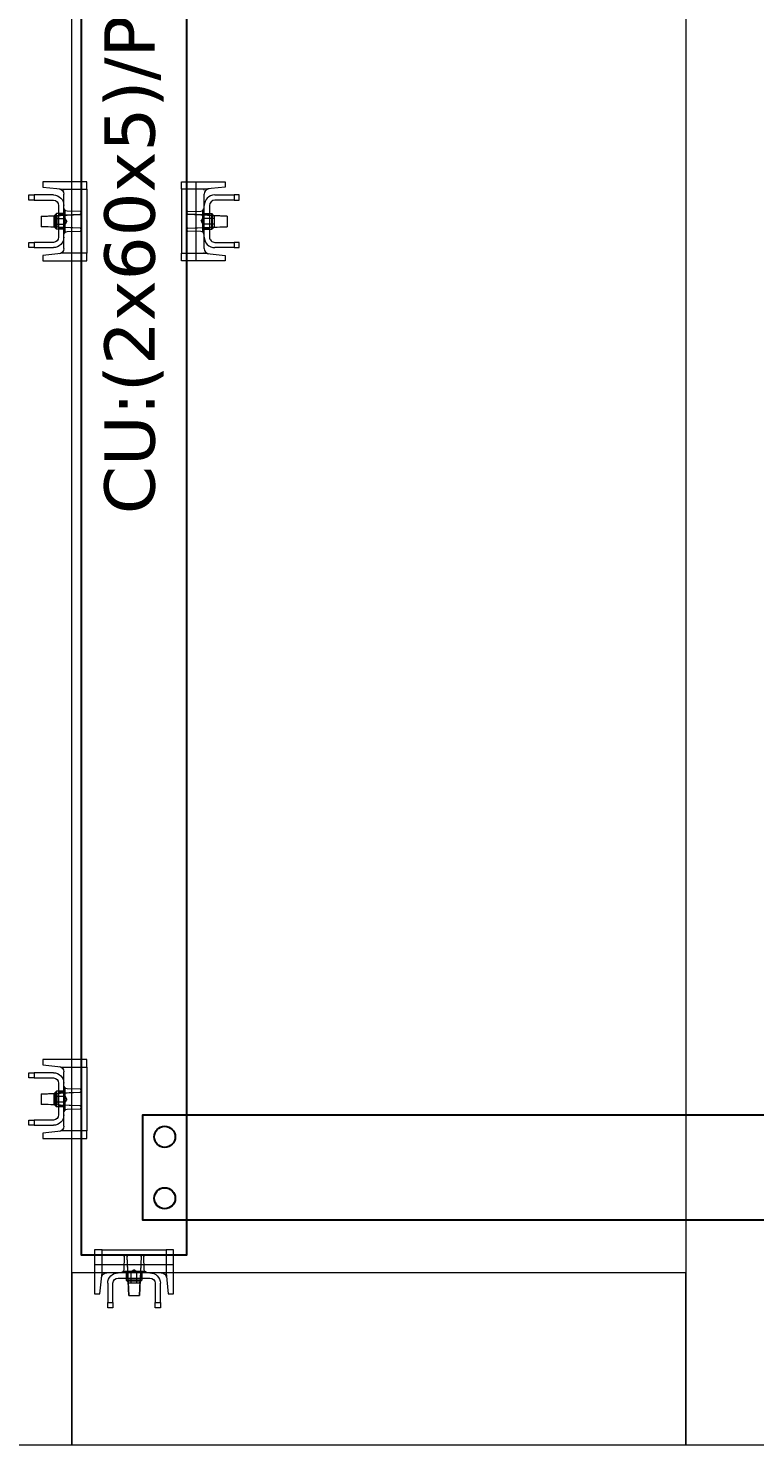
# Model space of a CAD drawing. Header units: millimetres. Extents: x -116965 to 323937, y 291661 to 566926.
# Drawn here: x -36713 to -36299, y 346152 to 346959 of the extents above; entities that cross this region are included whole.
import ezdxf

# ---------------------------------------------------------------- set-up
doc = ezdxf.new("R2010")
doc.units = ezdxf.units.MM
doc.layers.get('0').update_dxf_attribs({"lineweight": 18})
doc.layers.add('C00-00-00', color=7, linetype='Continuous')
doc.styles.get("Standard").update_dxf_attribs({"font": 'arial.ttf'})

# ---------------------------------------------------------------- blocks, each defined once
blk = doc.blocks.new('*U1599')
for points in [[(0, 2200), (0, 0), (50, 0), (50, 2200)], [(400, 2200), (400, 0), (450, 0), (450, 2200)], [(50, 98), (50, 0), (400, 0), (400, 98)]]:
    blk.add_lwpolyline(points, close=True)
blk = doc.blocks.new('*U1655')
at = {"color": 1, "lineweight": -3, "ltscale": 5}
blk.add_lwpolyline([(63061.04, 341247.32), (63061.04, 341307.32), (64199.14, 341307.32), (64199.14, 341247.32)], close=True, dxfattribs=at)
blk = doc.blocks.new('555')
at = {"lineweight": 5}
for p, q in [((-12, 33), (-15, 33)), ((-15, 33), (-15, 30)), ((-12, 30), (-12, 33)), ((15, 33), (12, 33)), ((12, 33), (12, 30)), ((15, 30), (15, 33)), ((-22.5, 25), (-19.5, 25)), ((-22.5, 0), (-22.5, 25)), ((-19.5, 25), (-18.24, 13)), ((-15, 30), (-12, 30)), ((-15, 19), (-15, 30)), ((-12, 30), (-12, 19)), ((-2.71, 26), (-3.96, 3.71)), ((-3, 26), (-3.36, 17.7)), ((-3, 26), (3, 26)), ((3, 26), (3.19, 26)), ((3.36, 17.7), (3, 26)), ((3.97, 3.72), (3.19, 26)), ((12, 30), (15, 30)), ((12, 19), (12, 30)), ((15, 30), (15, 19)), ((18.24, 13), (19.5, 25)), ((19.5, 25), (22.5, 25)), ((22.5, 25), (22.5, 0)), ((-2.9, 18.75), (-4.4, 17.25)), ((-4.4, 13), (-4.4, 17.25)), ((0, 17.25), (-4.4, 17.25)), ((-3.43, 16.2), (-3.97, 3.72)), ((-3.36, 17.7), (-3.43, 16.2)), ((3.43, 16.2), (-3.43, 16.2)), ((3.36, 17.7), (-3.36, 17.7)), ((-2.9, 18.75), (0, 18.75)), ((-1.6, 18.75), (-1.6, 13)), ((0, 18.75), (2.9, 18.75)), ((4.4, 17.25), (0, 17.25)), ((1.6, 18.75), (1.6, 13)), ((2.9, 18.75), (4.4, 17.25)), ((3.48, 17.7), (3.36, 17.7)), ((3.43, 16.2), (3.36, 17.7)), ((3.43, 16.2), (3.54, 16.2)), ((3.97, 3.72), (3.43, 16.2)), ((4.4, 13), (4.4, 17.25)), ((22.5, 8.5), (-22.5, 8.5)), ((-18.24, 13), (-18.24, 13)), ((-18.24, 13), (-18.24, 0)), ((-17.74, 13), (-18.24, 13)), ((-9, 13), (-15.54, 13)), ((-9, 16), (9, 16)), ((9, 13), (-9, 13)), ((-6, 13), (-6, 12.25)), ((0, 12.25), (-6, 12.25)), ((-5.61, 3.72), (-5.86, 11.07)), ((-4.5, 13), (-4.5, 16)), ((-4.15, 13), (-4.15, 16)), ((0, 11.29), (-1.6, 12.25)), ((0, 11.29), (1.6, 12.25)), ((6, 12.25), (0, 12.25)), ((4.15, 13), (4.15, 16)), ((4.5, 13), (4.5, 16)), ((5.86, 11.07), (5.61, 3.72)), ((6, 13), (6, 12.25)), ((15.54, 13), (9, 13)), ((18.24, 13), (17.74, 13)), ((18.24, 0), (18.24, 13)), ((18.24, 13), (18.24, 13)), ((-22.5, 3), (-4.86, 3)), ((-18.24, 0), (-22.5, 0)), ((-18.24, 0), (-17.74, 0)), ((-17.74, 0), (17.74, 0)), ((-4.72, 3), (-4.86, 3)), ((-4.72, 3), (4.72, 3)), ((4.86, 3), (4.72, 3)), ((4.86, 3), (22.5, 3)), ((17.74, 0), (18.24, 0)), ((22.5, 0), (18.24, 0))]:
    blk.add_line(p, q, dxfattribs=at)
for centre, radius, start, end in [((-9, 19), 6, 180, 270), ((-9, 19), 3, 180, 270), ((9, 19), 3, 270, 0), ((9, 19), 6, 270, 0), ((-15.54, 16), 3, 186, 270), ((-7.86, 11), 2, 2, 90), ((7.86, 11), 2, 90, 178), ((15.54, 16), 3, 270, 354), ((-4.86, 3.75), 0.75, 182, 270), ((-4.72, 3.75), 0.75, 270, 357.51045), ((-4.71, 3.75), 0.75, 270, 356.78293), ((4.72, 3.75), 0.75, 182.01384, 270), ((4.72, 3.75), 0.75, 182.48955, 270), ((4.86, 3.75), 0.75, 270, 358)]:
    blk.add_arc(centre, radius, start, end, dxfattribs=at)
blk = doc.blocks.new('*U1658')
at = {"color": 1, "lineweight": -3, "ltscale": 5}
blk.add_lwpolyline([(62572.38, 341247.32), (62572.38, 341307.32), (63536.88, 341307.32), (63536.88, 341247.32)], close=True, dxfattribs=at)
for centre in [(62584.88, 341294.82), (63524.38, 341294.82), (62584.88, 341259.82), (63524.38, 341259.82)]:
    blk.add_circle(centre, 6, dxfattribs=at)

msp = doc.modelspace()

# ---------------------------------------------------------------- block references
msp.add_blockref('*U1599', (-36737.949803, 346151.783643))
at = {"lineweight": -3}
for name, p, rotation in [('*U1655', (-377929.773448, 410458.925828), 270), ('*U1658', (26889.427716, 687587.105867), 180)]:
    msp.add_blockref(name, p, dxfattribs=dict(at, rotation=rotation))
at = {"xscale": -1}
for p, rotation in [((-36679.450143, 346849.284843), 90), ((-36679.450143, 346348.864191), 90), ((-36652.450023, 346262.783123), 180)]:
    msp.add_blockref('555', p, dxfattribs=dict(at, rotation=rotation))
at = {"rotation": 270}
msp.add_blockref('555', (-36625.449903, 346849.284843), dxfattribs=at)

# ---------------------------------------------------------------- texts
at = {"layer": 'C00-00-00', "color": 2, "insert": (-36652.450023, 346839.196017), "char_height": 28.70966008, "attachment_point": 5, "rotation": 90}
msp.add_mtext('{\\fVerdana|b0|i0|c0|p34;CU:(2x60x5)/PH}', dxfattribs=at)

doc.saveas('drawing.dxf')
